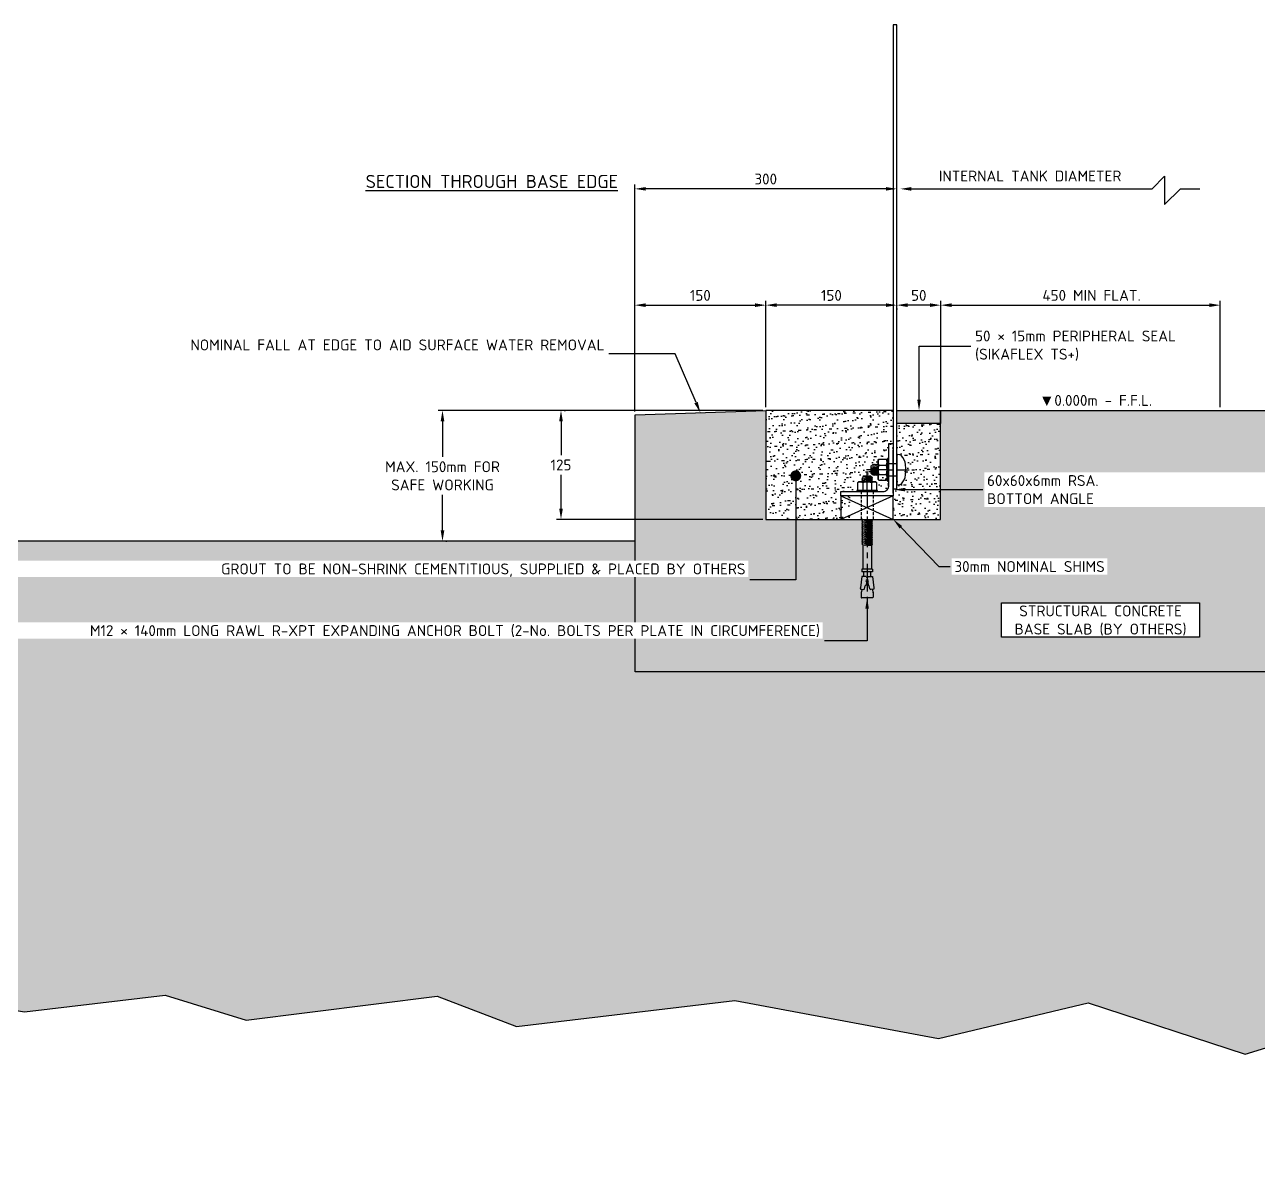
# Model space of a CAD drawing. Header units: millimetres. Extents: x -1425 to 254614, y -45665 to 8786.
# Drawn here: x 9543 to 10958, y -7571 to -6273 of the extents above; entities that cross this region are included whole.
import ezdxf
from ezdxf import colors
from ezdxf.entities.mleader import LeaderData, LeaderLine
from ezdxf.math import Vec2, Vec3

# ---------------------------------------------------------------- set-up
doc = ezdxf.new("R2010")
doc.units = ezdxf.units.MM
doc.header["$PDMODE"] = 4
for name, pattern in [('CENTER', [50.8, 31.75, -6.35, 6.35, -6.35]), ('CENTER2', [28.575, 19.05, -3.175, 3.175, -3.175]), ('HIDDEN', [0.375, 0.25, -0.125]), ('HIDDEN2', [4.7625, 3.175, -1.5875])]:
    doc.linetypes.add(name, pattern=pattern)
doc.layers.get('Defpoints').update_dxf_attribs({"color": 9})
for name, color, linetype in [('X 0001 M', 7, 'Continuous'), ('X 0059 M - Connection Bolt Main', 7, 'Continuous'), ('X 0360 M', 7, 'Continuous'), ('X 0377 M', 7, 'Continuous'), ('X 0378 M', 7, 'Continuous'), ('X 0516 M', 7, 'Continuous'), ('X 0952 M', 7, 'Continuous'), ('X 1001 M', 8, 'HIDDEN2'), ('X 1952 M', 8, 'HIDDEN'), ('X 2001 M', 1, 'CENTER2'), ('X 3001 D', 5, 'Continuous'), ('X 4001 T', 7, 'Continuous'), ('X 5001 H', 8, 'Continuous'), ('X 5360 H', 8, 'Continuous')]:
    doc.layers.add(name, color=color, linetype=linetype)
doc.layers.add('X 2951 M', color=7, linetype='CENTER', true_color=0xe60000)
doc.styles.add('BIT STD. 2.0', font='isocpeur.ttf', dxfattribs={"height": 2})
doc.styles.add('BIT STD. 2.5', font='isocpeur.ttf', dxfattribs={"height": 2.5})
doc.styles.add('BIT STD. 3.0', font='isocpeur.ttf', dxfattribs={"height": 3})
doc.dimstyles.new('BIT STD. 2.0', dxfattribs={"dimtxt": 2, "dimasz": 2, "dimexe": 1, "dimexo": 0.625, "dimgap": 1, "dimtad": 1, "dimdec": 0, "dimdsep": 46, "dimtxsty": 'BIT STD. 2.0', "dimcen": 0, "dimadec": 0, "dimazin": 0, "dimtfac": 1, "dimtdec": 0, "dimtmove": 0, "dimatfit": 3, "dimfxl": 1, "dimtfill": 1, "dimlwd": -1, "dimlwe": -1, "dimarcsym": 0})
doc.dimstyles.new('BIT STD. 2.5', dxfattribs={"dimtxt": 2.5, "dimasz": 2.5, "dimexe": 1, "dimexo": 0.75, "dimgap": 1, "dimtad": 1, "dimdec": 0, "dimdsep": 46, "dimtxsty": 'BIT STD. 2.5', "dimcen": 0, "dimadec": 0, "dimazin": 0, "dimtfac": 1, "dimtdec": 0, "dimtmove": 0, "dimatfit": 3, "dimfxl": 1, "dimtfill": 1, "dimlwd": -1, "dimlwe": -1, "dimarcsym": 0})
doc.dimstyles.new('BIT STD. 2.5.1', dxfattribs={"dimtxt": 2, "dimasz": 2.5, "dimexe": 1, "dimexo": 0.75, "dimgap": 1, "dimtad": 1, "dimtih": 1, "dimtoh": 1, "dimdec": 0, "dimdsep": 46, "dimtxsty": 'BIT STD. 2.5', "dimcen": 0, "dimadec": 0, "dimazin": 0, "dimtfac": 1, "dimtdec": 0, "dimtofl": 0, "dimtmove": 0, "dimatfit": 3, "dimfxl": 1, "dimtfill": 1, "dimlwd": -1, "dimlwe": -1, "dimarcsym": 0})

# ---------------------------------------------------------------- blocks, each defined once
blk = doc.blocks.new('*U535')
for p, q in [((65.5, 6.1), (78.4, 7.5)), ((65.5, 1), (65.5, 6.1)), ((66.5, 0.1), (66.5, -0.1)), ((69.4, 0.5), (69.4, -0.5)), ((71.4, 0.7), (75.5, 1.1)), ((79.5, 3.2), (76.2, 2.2)), ((79.4, 7.6), (79.9, 7.7)), ((79.9, 7.7), (80.3, 4.2)), ((80.1, 5.7), (83.8, 6.9)), ((65.5, -1), (65.5, -6.1)), ((65.5, -6.1), (78.4, -7.5)), ((71.4, -0.7), (75.5, -1.1)), ((79.5, -3.2), (76.2, -2.2)), ((79.4, -7.6), (79.9, -7.7)), ((79.9, -7.7), (80.3, -4.2)), ((80.1, -5.7), (83.8, -6.9))]:
    blk.add_line(p, q)
for centre, radius, start, end in [((65.5, 0), 1, 6.4608, 90), ((70.4, 0.5), 1, 6.4608, 180), ((76.5, 1.2), 1, 106.2476, 186.4608), ((78.9, 7.6), 0.5, 6.4608, 186.4608), ((79.3, 4.1), 1, 286.2476, 6.4608), ((84.2, 6), 1, 90, 108.4349), ((65.5, 0), 1, 270, 353.5392), ((70.4, -0.5), 1, 180, 353.5392), ((76.5, -1.2), 1, 173.5392, 253.7524), ((78.9, -7.6), 0.5, 173.5392, 353.5392), ((79.3, -4.1), 1, 353.5392, 73.7524), ((84.2, -6), 1, 251.5651, 270)]:
    blk.add_arc(centre, radius, start, end)
at = {"layer": 'X 0952 M'}
for p, q in [((-50, 4), (-49, 5)), ((-50, -4), (-50, 4)), ((-49, 5), (-48.1, 6)), ((-48.1, 6), (-47, 5)), ((-47, 5), (-46.1, 6)), ((-46.1, 6), (-45, 5)), ((-45, 5), (-44.1, 6)), ((-44.1, 6), (-43, 5)), ((-42, 5), (-34, 5)), ((0, 5), (0.9, 6)), ((0.9, 6), (2, 5)), ((2, 5), (2.9, 6)), ((2.9, 6), (4, 5)), ((4, 5), (4.9, 6)), ((4.9, 6), (6, 5)), ((6, 5), (6.9, 6)), ((6.9, 6), (8, 5)), ((8, 5), (8.9, 6)), ((8.9, 6), (10, 5)), ((10, 5), (10.9, 6)), ((10.9, 6), (12, 5)), ((12, 5), (12.9, 6)), ((12.9, 6), (14, 5)), ((14, 5), (14.9, 6)), ((14.9, 6), (16, 5)), ((16, 5), (16.9, 6)), ((16.9, 6), (18, 5)), ((18, 5), (18.9, 6)), ((18.9, 6), (20, 5)), ((20, 5), (20.9, 6)), ((20.9, 6), (22, 5)), ((22, 5), (22.9, 6)), ((22.9, 6), (24, 5)), ((24, 5), (24.9, 6)), ((24.9, 6), (26, 5)), ((26, 5), (26.9, 6)), ((26.9, 6), (28, 5)), ((28, 5), (28.9, 6)), ((28.9, 6), (30, 5)), ((30, 5), (57, 5)), ((57, 6), (60, 6)), ((57, 6), (57, -6)), ((60, 6), (60, -6)), ((60, 4), (65.5, 4)), ((84.2, 7), (89, 7)), ((90, 6), (90, -6)), ((-50, -4), (-49, -5)), ((-49, -5), (-48, -5)), ((-48, -5), (-46.9, -6)), ((-46.9, -6), (-46, -5)), ((-46, -5), (-44.9, -6)), ((-44.9, -6), (-44, -5)), ((-44, -5), (-43, -5.9)), ((-42, -5), (-34, -5)), ((0, -5.9), (0.1, -6)), ((0.1, -6), (1, -5)), ((1, -5), (2.1, -6)), ((2.1, -6), (3, -5)), ((3, -5), (4.1, -6)), ((4.1, -6), (5, -5)), ((5, -5), (6.1, -6)), ((6.1, -6), (7, -5)), ((7, -5), (8.1, -6)), ((8.1, -6), (9, -5)), ((9, -5), (10.1, -6)), ((10.1, -6), (11, -5)), ((11, -5), (12.1, -6)), ((12.1, -6), (13, -5)), ((13, -5), (14.1, -6)), ((14.1, -6), (15, -5)), ((15, -5), (16.1, -6)), ((16.1, -6), (17, -5)), ((17, -5), (18.1, -6)), ((18.1, -6), (19, -5)), ((19, -5), (20.1, -6)), ((20.1, -6), (21, -5)), ((21, -5), (22.1, -6)), ((22.1, -6), (23, -5)), ((23, -5), (24.1, -6)), ((24.1, -6), (25, -5)), ((25, -5), (26.1, -6)), ((26.1, -6), (27, -5)), ((27, -5), (28.1, -6)), ((28.1, -6), (29, -5)), ((29, -5), (57, -5)), ((57, -6), (60, -6)), ((60, -4), (65.5, -4)), ((84.2, -7), (89, -7))]:
    blk.add_line(p, q, dxfattribs=at)
for points in [[(-34, 11), (-42, 11), (-43, 10), (-43, -10), (-42, -11), (-34, -11), (-33, -10), (-33, 10)], [(-33, -12), (-32, -12), (-32, 12), (-33, 12)]]:
    blk.add_lwpolyline(points, close=True, dxfattribs=at)
for centre, radius, start, end in [((-36.8, 8), 5.98, 149.9148, 210.0852), ((-26.9, 0), 15.9, 161.68, 198.32), ((-39.2, 8), 5.98, 329.9148, 30.0852), ((-49.1, 0), 15.9, 341.68, 18.32), ((89, 6), 1, 0, 90), ((-36.8, -8), 5.98, 149.9148, 210.0852), ((-39.2, -8), 5.98, 329.9148, 30.0852), ((89, -6), 1, 270, 0)]:
    blk.add_arc(centre, radius, start, end, dxfattribs=at)
at = {"layer": 'X 1952 M'}
for p, q in [((-48, -5), (-49, 5)), ((-49, -5), (-49, 2.2)), ((-48.1, 6), (-46.9, -6)), ((-47, 5), (-46, -5)), ((-46, -5), (-47, 5)), ((-46.1, 6), (-44.9, -6)), ((-45, 5), (-44, -5)), ((-44, -5), (-45, 5)), ((-44.1, 6), (-43, -5)), ((1, -5), (0, 5)), ((0.9, 6), (2.1, -6)), ((3, -5), (2, 5)), ((2.9, 6), (4.1, -6)), ((5, -5), (4, 5)), ((4.9, 6), (6.1, -6)), ((7, -5), (6, 5)), ((6.9, 6), (8.1, -6)), ((9, -5), (8, 5)), ((9, -5), (8, 5)), ((8.9, 6), (10.1, -6)), ((11, -5), (10, 5)), ((10.9, 6), (12.1, -6)), ((13, -5), (12, 5)), ((12.9, 6), (14.1, -6)), ((15, -5), (14, 5)), ((14.9, 6), (16.1, -6)), ((17, -5), (16, 5)), ((16.9, 6), (18.1, -6)), ((19, -5), (18, 5)), ((18.9, 6), (20.1, -6)), ((21, -5), (20, 5)), ((20.9, 6), (22.1, -6)), ((23, -5), (22, 5)), ((22.9, 6), (24.1, -6)), ((25, -5), (24, 5)), ((24.9, 6), (26.1, -6)), ((27, -5), (26, 5)), ((26.9, 6), (28.1, -6)), ((29, -5), (28, 5)), ((28.9, 6), (30, -5)), ((30, 5), (30, -5)), ((0, -5), (0.1, -6))]:
    blk.add_line(p, q, dxfattribs=at)
at = {"layer": 'X 2951 M'}
for p, q in [((-32, 0), (-55, 0)), ((0, 0), (13, 0)), ((0, 0), (96.3, 0))]:
    blk.add_line(p, q, dxfattribs=at)
blk = doc.blocks.new('*U536')
at = {"layer": 'X 0952 M'}
for p, q in [((-29.2, 4.3), (-28.2, 5.4)), ((-29.2, -4.3), (-29.2, 4.3)), ((-28.2, 5.4), (-27.2, 6.5)), ((-27.2, 6.5), (-26, 5.4)), ((-26, 5.4), (-25, 6.5)), ((-25, 6.5), (-23.8, 5.4)), ((-23.8, 5.4), (-22.9, 6.5)), ((-22.9, 6.5), (-21.7, 5.4)), ((-20.6, 5.4), (-11.9, 5.4)), ((-29.2, -4.3), (-28.2, -5.4)), ((-28.2, -5.4), (-27.1, -5.4)), ((-27.1, -5.4), (-25.9, -6.5)), ((-25.9, -6.5), (-24.9, -5.4)), ((-24.9, -5.4), (-23.7, -6.5)), ((-23.7, -6.5), (-22.7, -5.4)), ((-22.7, -5.4), (-21.7, -6.4)), ((-20.6, -5.4), (-11.9, -5.4))]:
    blk.add_line(p, q, dxfattribs=at)
blk.add_lwpolyline([(1.1, 17.3, 0), (1.1, 17.3, 0.414214), (0, 16.2), (0, 0), (0, -16.2, 0.414214), (1.1, -17.3, 0), (1.1, -17.3), (3.6, -17, 0.165053), (5.3, -16.1, 0.167432), (10, -6, 0.026562), (10.3, 0, 0.026562), (10, 6, 0.167432), (5.3, 16.1, 0.165053), (3.6, 17)], format="xyb", close=True, dxfattribs=at)
for points in [[(-11.9, 11.9), (-20.6, 11.9), (-21.7, 10.8), (-21.7, -10.8), (-20.6, -11.9), (-11.9, -11.9), (-10.8, -10.8), (-10.8, 10.8)], [(-10.8, -13), (-9.7, -13), (-9.7, 13), (-10.8, 13)]]:
    blk.add_lwpolyline(points, close=True, dxfattribs=at)
for centre, radius, start, end in [((-15, 8.7), 6.48, 149.9148, 210.0852), ((-4.2, 0), 17.2, 161.68, 198.32), ((-17.5, 8.7), 6.48, 329.9148, 30.0852), ((-28.3, 0), 17.2, 341.68, 18.32), ((-15, -8.7), 6.48, 149.9148, 210.0852), ((-17.5, -8.7), 6.48, 329.9148, 30.0852)]:
    blk.add_arc(centre, radius, start, end, dxfattribs=at)
at = {"layer": 'X 1952 M'}
for p, q in [((-27.1, -5.4), (-28.2, 5.4)), ((-28.2, -5.4), (-28.2, 2.4)), ((-27.2, 6.5), (-25.9, -6.5)), ((-26, 5.4), (-24.9, -5.4)), ((-24.9, -5.4), (-26, 5.4)), ((-25, 6.5), (-23.7, -6.5)), ((-23.8, 5.4), (-22.7, -5.4)), ((-22.7, -5.4), (-23.8, 5.4)), ((-22.9, 6.5), (-21.7, -5.4))]:
    blk.add_line(p, q, dxfattribs=at)
at = {"layer": 'X 2951 M'}
for p, q in [((-9.7, 0), (-34.7, 0)), ((0, 0), (14.1, 0))]:
    blk.add_line(p, q, dxfattribs=at)
blk = doc.blocks.new('*D553')
at = {"layer": 'Defpoints', "color": 0, "transparency": 16777216}
for p in [(10543.1, -6594.3), (10543.1, -6594.3), (10593.5, -6715.1)]:
    blk.add_point(p, dxfattribs=at)
at = {"layer": 'X 3001 D', "color": 0, "transparency": 16777216}
for p, q in [((10593.5, -6711.3), (10593.5, -6589.3)), ((10543.1, -6598.1), (10543.1, -6599.3)), ((10581, -6594.3), (10555.6, -6594.3))]:
    blk.add_line(p, q, dxfattribs=at)
for points in [[(10555.6, -6592.2), (10555.6, -6596.4), (10543.1, -6594.3)], [(10581, -6592.2), (10581, -6596.4), (10593.5, -6594.3)]]:
    blk.add_solid(points, dxfattribs=at)
at = {"layer": 'X 3001 D', "color": 0, "transparency": 16777216, "insert": (10568.3, -6583.1), "char_height": 12.5, "attachment_point": 5, "style": 'BIT STD. 2.5', "bg_fill": 3, "box_fill_scale": 1.1, "bg_fill_color": 256, "bg_fill_true_color": 13158600, "bg_fill_transparency": 0}
blk.add_mtext('50', dxfattribs=at)
blk = doc.blocks.new('*D546')
at = {"layer": 'Defpoints', "color": 0, "transparency": 16777216}
for p in [(10393, -6594.3), (10543.1, -6594.3), (10393, -6715.1)]:
    blk.add_point(p, dxfattribs=at)
at = {"layer": 'X 3001 D', "color": 0, "transparency": 16777216}
for p, q in [((10393, -6711.3), (10393, -6589.3)), ((10543.1, -6590.6), (10543.1, -6589.3)), ((10530.6, -6594.3), (10405.5, -6594.3))]:
    blk.add_line(p, q, dxfattribs=at)
for points in [[(10405.5, -6592.2), (10405.5, -6596.4), (10393, -6594.3)], [(10530.6, -6592.2), (10530.6, -6596.4), (10543.1, -6594.3)]]:
    blk.add_solid(points, dxfattribs=at)
at = {"layer": 'X 3001 D', "color": 0, "transparency": 16777216, "insert": (10468.1, -6583.1), "char_height": 12.5, "attachment_point": 5, "style": 'BIT STD. 2.5', "bg_fill": 3, "box_fill_scale": 1.1, "bg_fill_color": 256, "bg_fill_true_color": 13158600, "bg_fill_transparency": 0}
blk.add_mtext('150', dxfattribs=at)
blk = doc.blocks.new('*D547')
at = {"layer": 'Defpoints', "color": 0, "transparency": 16777216}
for p in [(10393, -6594.3), (10242.6, -6720.1), (10393, -6715.1)]:
    blk.add_point(p, dxfattribs=at)
at = {"layer": 'X 3001 D', "color": 0, "transparency": 16777216}
for p, q in [((10242.6, -6716.3), (10242.6, -6589.3)), ((10393, -6711.3), (10393, -6589.3)), ((10255.1, -6594.3), (10380.5, -6594.3))]:
    blk.add_line(p, q, dxfattribs=at)
for points in [[(10255.1, -6592.2), (10255.1, -6596.4), (10242.6, -6594.3)], [(10380.5, -6592.2), (10380.5, -6596.4), (10393, -6594.3)]]:
    blk.add_solid(points, dxfattribs=at)
at = {"layer": 'X 3001 D', "color": 0, "transparency": 16777216, "insert": (10317.8, -6583.1), "char_height": 12.5, "attachment_point": 5, "style": 'BIT STD. 2.5', "bg_fill": 3, "box_fill_scale": 1.1, "bg_fill_color": 256, "bg_fill_true_color": 13158600, "bg_fill_transparency": 0}
blk.add_mtext('150', dxfattribs=at)
blk = doc.blocks.new('*D548')
at = {"layer": 'Defpoints', "color": 0, "transparency": 16777216}
for p in [(10242.6, -6460.9), (10543.1, -6460.9), (10242.6, -6720.1)]:
    blk.add_point(p, dxfattribs=at)
at = {"layer": 'X 3001 D', "color": 0, "transparency": 16777216}
for p, q in [((10242.6, -6716.3), (10242.6, -6455.9)), ((10530.6, -6460.9), (10255.1, -6460.9)), ((10543.1, -6457.1), (10543.1, -6455.9))]:
    blk.add_line(p, q, dxfattribs=at)
for points in [[(10255.1, -6458.8), (10255.1, -6462.9), (10242.6, -6460.9)], [(10530.6, -6458.8), (10530.6, -6462.9), (10543.1, -6460.9)]]:
    blk.add_solid(points, dxfattribs=at)
at = {"layer": 'X 3001 D', "color": 0, "transparency": 16777216, "insert": (10392.8, -6449.6), "char_height": 12.5, "attachment_point": 5, "style": 'BIT STD. 2.5', "bg_fill": 3, "box_fill_scale": 1.1, "bg_fill_color": 256, "bg_fill_true_color": 13158600, "bg_fill_transparency": 0}
blk.add_mtext('300', dxfattribs=at)
blk = doc.blocks.new('*D549')
at = {"layer": 'Defpoints', "color": 0, "transparency": 16777216}
for p in [(10022.1, -6715.1), (10393.1, -6715.1), (10022.1, -6865.1)]:
    blk.add_point(p, dxfattribs=at)
at = {"layer": 'X 3001 D', "color": 0, "transparency": 16777216}
for p, q in [((10389.3, -6715.1), (10017.1, -6715.1)), ((10022.1, -6727.6), (10022.1, -6768.4)), ((10022.1, -6852.6), (10022.1, -6811.8)), ((10025.9, -6865.1), (10027.1, -6865.1))]:
    blk.add_line(p, q, dxfattribs=at)
for points in [[(10020, -6727.6), (10024.2, -6727.6), (10022.1, -6715.1)], [(10020, -6852.6), (10024.2, -6852.6), (10022.1, -6865.1)]]:
    blk.add_solid(points, dxfattribs=at)
at = {"layer": 'X 3001 D', "color": 0, "transparency": 16777216, "insert": (10022.1, -6790.1), "char_height": 12.5, "attachment_point": 5, "style": 'BIT STD. 2.5', "bg_fill": 3, "box_fill_scale": 1.1, "bg_fill_color": 256, "bg_fill_true_color": 13158600, "bg_fill_transparency": 0}
blk.add_mtext('MAX. 150mm FOR \\PSAFE WORKING', dxfattribs=at)
blk = doc.blocks.new('*D550')
at = {"layer": 'Defpoints', "color": 0, "transparency": 16777216}
for p in [(10158, -6715.1), (10158, -6715.1), (10393.1, -6840.1)]:
    blk.add_point(p, dxfattribs=at)
at = {"layer": 'X 3001 D', "color": 0, "transparency": 16777216}
for p, q in [((10161.8, -6715.1), (10163, -6715.1)), ((10158, -6727.6), (10158, -6766.3)), ((10158, -6827.6), (10158, -6788.8)), ((10389.3, -6840.1), (10153, -6840.1))]:
    blk.add_line(p, q, dxfattribs=at)
for points in [[(10155.9, -6727.6), (10160.1, -6727.6), (10158, -6715.1)], [(10155.9, -6827.6), (10160.1, -6827.6), (10158, -6840.1)]]:
    blk.add_solid(points, dxfattribs=at)
at = {"layer": 'X 3001 D', "color": 0, "transparency": 16777216, "insert": (10158, -6777.6), "char_height": 12.5, "attachment_point": 5, "style": 'BIT STD. 2.5', "bg_fill": 3, "box_fill_scale": 1.1, "bg_fill_color": 256, "bg_fill_true_color": 13158600, "bg_fill_transparency": 0}
blk.add_mtext('125', dxfattribs=at)
blk = doc.blocks.new('*D551')
at = {"layer": 'Defpoints', "color": 0, "transparency": 16777216}
for p in [(10914.1, -6594.3), (10593.5, -6715.1), (10914.1, -6715.1)]:
    blk.add_point(p, dxfattribs=at)
at = {"layer": 'X 3001 D', "color": 0, "transparency": 16777216}
for p, q in [((10593.5, -6711.3), (10593.5, -6589.3)), ((10914.1, -6711.3), (10914.1, -6589.3)), ((10606, -6594.3), (10901.6, -6594.3))]:
    blk.add_line(p, q, dxfattribs=at)
for points in [[(10606, -6592.2), (10606, -6596.4), (10593.5, -6594.3)], [(10901.6, -6592.2), (10901.6, -6596.4), (10914.1, -6594.3)]]:
    blk.add_solid(points, dxfattribs=at)
at = {"layer": 'X 3001 D', "color": 0, "transparency": 16777216, "insert": (10766.5, -6583.1), "char_height": 12.5, "attachment_point": 5, "style": 'BIT STD. 2.5', "bg_fill": 3, "box_fill_scale": 1.1, "bg_fill_color": 256, "bg_fill_true_color": 13158600, "bg_fill_transparency": 0}
blk.add_mtext('450 MIN FLAT.', dxfattribs=at)
blk = doc.blocks.new('*U534')
for points in [[(-60, 27), (0, 0)], [(0, 27), (-60, 0)]]:
    blk.add_lwpolyline(points)
at = {"layer": 'X 0377 M'}
blk.add_lwpolyline([(0, 27), (-60, 27), (-60, 0), (0, 0)], close=True, dxfattribs=at)
at = {"layer": 'X 0516 M'}
blk.add_lwpolyline([(-60, 27), (-60, 32), (-12, 32, 0.414214), (-5, 39), (-5, 87), (0, 87), (0, 27), (-60, 27)], format="xyb", dxfattribs=at)
at = {"layer": 'X 1001 M'}
for p, q in [((-5, 64), (0, 64)), ((-5, 50), (0, 50)), ((-37, 32), (-37, 27)), ((-23, 32), (-23, 27))]:
    blk.add_line(p, q, dxfattribs=at)
at = {"layer": 'X 2001 M'}
for p, q in [((-5, 57), (0, 57)), ((-30, 32), (-30, 27))]:
    blk.add_line(p, q, dxfattribs=at)
blk = doc.blocks.new('*D552')
at = {"layer": 'Defpoints', "color": 0, "transparency": 16777216}
for p in [(10539.1, -6715.1), (10593.5, -6715.1)]:
    blk.add_point(p, dxfattribs=at)
at = {"layer": 'X 3001 D', "color": 0, "transparency": 16777216}
for p, q in [((10596.6, -6715.1), (10663.8, -6715.1)), ((10663.8, -6715.1), (10683.8, -6715.1)), ((10683.8, -6715.1), (10833.5, -6715.1))]:
    blk.add_line(p, q, dxfattribs=at)
at = {"layer": 'X 3001 D', "color": 0, "transparency": 16777216, "insert": (10771.2, -6703.7), "char_height": 12.5, "attachment_point": 5, "style": 'BIT STD. 2.5', "bg_fill": 3, "box_fill_scale": 1.1, "bg_fill_color": 256, "bg_fill_true_color": 13158600, "bg_fill_transparency": 0}
blk.add_mtext('{\\fArial|b0|i0|c0|p34;▼}0.000m - F.F.L.', dxfattribs=at)
at = {"layer": 'Defpoints', "color": 0, "transparency": 16777216}
blk.add_point((10703.8, -6715.1), dxfattribs=at)
blk = doc.blocks.new('_Dot')
at = {"color": 0, "linetype": 'ByBlock', "lineweight": -2}
blk.add_line((-0.5, 0), (-1, 0), dxfattribs=at)
at = {"color": 0, "linetype": 'ByBlock', "const_width": 0.5}
blk.add_lwpolyline([(-0.25, 0, 1), (0.25, 0, 1)], format="xyb", close=True, dxfattribs=at)

msp = doc.modelspace()

# ---------------------------------------------------------------- hatches: boundary and pattern name
at = {"layer": 'X 5001 H'}
h = msp.add_hatch(dxfattribs=at)
h.set_pattern_fill('EARTH', color=256, scale=15, angle=45)
h.set_pattern_definition([(45, (-15926.98, -5546.36), (0, 134.70384), [95.25, -95.25]), (45, (-15952.24, -5521.11), (0, 134.70384), [95.25, -95.25]), (45, (-15977.49, -5495.85), (0, 134.70384), [95.25, -95.25]), (135, (-15977.49, -5479.01), (-134.70384, 0), [95.25, -95.25]), (135, (-15952.24, -5453.75), (-134.70384, 0), [95.25, -95.25]), (135, (-15926.98, -5428.5), (-134.70384, 0), [95.25, -95.25])])
h.paths.add_polyline_path([(8919.2622, -6865.0975), (8919.2622, -6913.3), (8974.591, -6990.2826), (8974.591, -7063.6331), (9035.2122, -7130.5195), (9035.2122, -7217.6913), (9093.2776, -7268.1507), (9142.7676, -7338.7934), (9225.5875, -7386.2251), (9285.8563, -7400.9523), (9384.6636, -7379.296), (9542.7549, -7404.774), (9704.0115, -7385.8583), (9797.0781, -7414.4709), (10015.9379, -7386.88), (10106.9591, -7421.624), (10357.5225, -7391.9895), (10591.0145, -7435.4937), (10762.7576, -7394.6355), (10942.6794, -7453.4713), (11171.67, -7383.1951), (11335.2353, -7427.322), (11441.1385, -7401.9922), (11588.8699, -7445.0458), (11702.7458, -7445.0458), (11819.968, -7480.91), (11972.8289, -7480.91), (12033.3577, -7517.8131), (12280.0628, -7570.6902), (12404.4409, -7570.6902), (12556.308, -7539.1219), (12712.1308, -7570.2613), (12870.3375, -7570.2613), (12964.1475, -7550.9409), (13070.3527, -7550.9409), (13212.6532, -7526.4121), (13285.9845, -7526.4121), (13402.6476, -7496.4374), (13464.3125, -7496.4374), (13567.6426, -7459.8016), (13712.6384, -7459.8016), (13747.6373, -7433.1571), (13977.6306, -7433.1571), (14069.2944, -7381.5339), (14251.6533, -7381.5339), (14333.3175, -7348.1818), (14446.6477, -7383.1526), (14589.9768, -7339.8556), (14694.9736, -7369.8303), (14918.7651, -7333.1603), (15048.7612, -7371.4615), (15157.0914, -7334.8254), (15457.0826, -7374.7919), (15603.7451, -7339.8212), (15850.4043, -7373.1266), (16102.0635, -7334.8254), (16274.0049, -7369.6978), (16520.9133, -7326.3591), (16649.2427, -7269.7398), (16680.9088, -7203.129), (16745.9066, -7153.1709), (16763.6178, -7101.0282), (16802.2745, -7053.774), (16802.2745, -7002.2719), (16833.2078, -6962.4141), (16841.8438, -6922.556), (16845.9028, -6865.0975), (15522.0825, -6865.0975), (15522.0825, -7015.0975), (16522.0825, -7015.0975), (16522.0825, -7090.0975), (14164.7697, -7090.0975), (12882.5825, -7202.2744), (11600.3953, -7090.0975), (11571.3455, -7090.0975), (11571.3455, -7015.0975), (10243.0825, -7015.0975), (10243.0825, -6865.0975)])
at = {"layer": 'X 5360 H'}
h = msp.add_hatch(dxfattribs=at)
h.set_pattern_fill('AR-CONC', color=256, scale=0.5)
h.set_pattern_definition([(50, (-21263.33, -24116.38), (91.09233, -7.96954), [9.525, -104.775]), (355, (-21263.33, -24116.38), (-17.6217, 95.52842), [7.62, -83.8203]), (100.45144, (-21255.74, -24117.045), (73.47062, 87.55888), [8.095, -89.04512]), (46.1842, (-21263.33, -24090.98), (135.53952, -21.02116), [14.2875, -157.1625]), (96.63556, (-21252.03, -24092.73), (118.70207, 123.71306), [12.1425, -133.5678]), (351.18415, (-21263.33, -24090.98), (118.70207, 123.71306), [11.43, -125.72987]), (21, (-21250.63, -24097.33), (75.8072, -51.1326), [9.525, -104.775]), (326, (-21250.63, -24097.33), (30.90101, 92.09398), [7.62, -83.82]), (71.45144, (-21244.31, -24101.59), (106.70821, 40.96138), [8.095, -89.04497]), (37.5, (-21263.327, -24116.38), (1.544302, 42.27752), [0, -82.804, 0, -85.09, 0, -84.1375]), (7.5, (-21263.327, -24116.38), (33.40983, 50.090287), [0, -48.514, 0, -80.899, 0, -32.0675]), (327.5, (-21291.648, -24116.38), (67.795298, -2.864372), [0, -31.75, 0, -99.06, 0, -131.445]), (317.5, (-21304.35, -24116.38), (74.06459, 12.713246), [0, -41.275, 0, -65.786, 0, -93.345])])
h.paths.add_polyline_path([(11603.6699, -7015.0975), (10243.0825, -7015.0975), (10243.0825, -6720.0975), (10393.0825, -6715.0975), (10393.0825, -6840.0975), (10593.0825, -6840.0975), (10593.0825, -6715.0975), (11043.0825, -6715.0975), (12882.5825, -6876.0329), (14722.0825, -6715.0975), (15172.0825, -6715.0975), (15172.0825, -6840.0975), (15372.0825, -6840.0975), (15372.0825, -6715.0975), (15522.0825, -6720.0975), (15522.0825, -7015.0975), (14161.4951, -7015.0975), (12882.5825, -7126.9879)])
h = msp.add_hatch(dxfattribs=at)
h.set_pattern_fill('AR-SAND', color=256, scale=0.25, angle=45)
h.set_pattern_definition([(82.5, (-24701.277, -22632.52), (-8.9345337, 8.3688372), [0, -9.652, 0, -10.795, 0, -10.31875]), (52.5, (-24701.277, -22632.52), (-4.725273, 20.618321), [0, -5.207, 0, -8.6995, 0, -3.33375]), (12.5, (-24706.8, -22638.042), (13.9574956, 14.0083078), [0, -3.175, 0, -11.43, 0, -14.9225]), (2.5, (-24706.8, -22638.042), (9.557028, 17.4387695), [0, -1.5875, 0, -7.493, 0, -8.5725])])
h.paths.add_polyline_path([(10393.0444, -6715.0975), (10393.0444, -6840.0975), (10489.0825, -6840.0975), (10489.0825, -6813.0975), (10489.0825, -6808.0975), (10497.0825, -6808.0975), (10497.0825, -6807.0975), (10498.0825, -6807.0975), (10498.0825, -6797.0975), (10503.1734, -6797.0975), (10504.0825, -6796.0975), (10503.0825, -6795.1975), (10504.0825, -6794.0975), (10503.0825, -6793.1975), (10504.0825, -6792.0975), (10504.0825, -6790.0975), (10513.0825, -6790.0975), (10514.0825, -6791.0975), (10515.0825, -6791.9975), (10514.0825, -6793.0975), (10515.0825, -6793.9975), (10514.0825, -6795.0975), (10516.3047, -6797.0975), (10520.0825, -6797.0975), (10520.0825, -6807.0975), (10521.0825, -6807.0975), (10527.0825, -6808.0975, 0.414213562), (10534.0825, -6801.0975), (10534.0825, -6792.0975), (10533.0825, -6792.0975), (10533.0825, -6791.0975), (10523.0825, -6791.0975), (10523.0825, -6786.0066), (10522.0825, -6785.0975), (10521.1825, -6786.0975), (10520.0825, -6785.0975), (10519.1825, -6786.0975), (10518.0825, -6785.0975), (10516.0825, -6785.0975), (10516.0825, -6776.0975), (10517.0825, -6775.0975), (10517.9825, -6774.0975), (10519.0825, -6775.0975), (10519.9825, -6774.0975), (10521.0825, -6775.0975), (10523.0825, -6772.8753), (10523.0825, -6769.0975), (10533.0825, -6769.0975), (10533.0825, -6768.0975), (10534.0825, -6763.0975), (10539.0825, -6763.0975), (10539.0825, -6760.0975), (10539.0825, -6715.0975)])
h.paths.add_polyline_path([(10547.2646, -6795.6353), (10543.0825, -6796.2428), (10543.0825, -6805.0975), (10539.0825, -6805.0975), (10539.0825, -6810.0975), (10539.0825, -6813.0975), (10539.0825, -6840.0975), (10593.0825, -6840.0975), (10593.0825, -6730.0975), (10543.0825, -6730.0975), (10543.0825, -6763.9523), (10547.2646, -6764.5598, -0.186692203), (10552.3675, -6774.8105, -0.025352791), (10552.6193, -6780.0975, -0.025352791), (10552.3675, -6785.3846, -0.186692203)])

# ---------------------------------------------------------------- linework, layer by layer
msp.add_lwpolyline([(11603.6699, -7015.0975), (10243.0825, -7015.0975), (10243.0825, -6720.0975), (10393.0825, -6715.0975), (10393.0825, -6840.0975), (10593.0825, -6840.0975), (10593.0825, -6715.0975), (11043.0825, -6715.0975), (12882.5825, -6876.0329), (14722.0825, -6715.0975), (15172.0825, -6715.0975), (15172.0825, -6840.0975), (15372.0825, -6840.0975), (15372.0825, -6715.0975), (15522.0825, -6720.0975), (15522.0825, -7015.0975), (14161.4951, -7015.0975), (12882.5825, -7126.9879)], close=True)
msp.add_lwpolyline([(10539.0825, -6810.0975), (10539.0825, -6760.0975), (10539.0825, -6785.0975)])
at = {"layer": 'X 0001 M'}
msp.add_lwpolyline([(10543.0825, -6805.0975), (10543.0825, -6272.5529), (10539.0825, -6272.5529), (10539.0825, -6805.0975)], close=True, dxfattribs=at)
at = {"layer": 'X 0360 M'}
msp.add_line((10539.0825, -6715.0975), (10393.0444, -6715.0975), dxfattribs=at)
at = {"layer": 'X 0378 M'}
msp.add_lwpolyline([(10543.0825, -6715.0975), (10593.0825, -6715.0975), (10593.0825, -6730.0975), (10543.0825, -6730.0975)], close=True, dxfattribs=at)
at = {"layer": 'X 0378 M', "color": 8}
msp.add_solid([(10543.0825, -6715.0975), (10543.0825, -6730.0975), (10593.0825, -6715.0975), (10593.0825, -6730.0975)], dxfattribs=at)
at = {"layer": 'X 1001 M', "ltscale": 0.25}
for p, q in [((10534.0825, -6776.0975), (10543.0825, -6776.0975)), ((10534.0825, -6790.0975), (10543.0825, -6790.0975))]:
    msp.add_line(p, q, dxfattribs=at)
at = {"layer": 'X 1001 M'}
for p, q in [((10502.0825, -6808.0975), (10502.0825, -6840.0975)), ((10516.0825, -6808.0975), (10516.0825, -6840.0975))]:
    msp.add_line(p, q, dxfattribs=at)
at = {"layer": 'X 2001 M'}
msp.add_line((10509.0825, -6808.0975), (10509.0825, -6840.0975), dxfattribs=at)
at = {"layer": 'X 3001 D', "color": 82}
msp.add_line((10243.0825, -6865.0975), (8919.2622, -6865.0975), dxfattribs=at)
at = {"layer": 'X 5001 H'}
for points in [[(8919.2622, -6865.0975), (8919.2622, -6913.3), (8974.591, -6990.2826), (8974.591, -7063.6331), (9035.2122, -7130.5195), (9035.2122, -7217.6913), (9093.2776, -7268.1507), (9142.7676, -7338.7934), (9225.5875, -7386.2251), (9285.8563, -7400.9523), (9384.6636, -7379.296), (9542.7549, -7404.774), (9704.0115, -7385.8583), (9797.0781, -7414.4709), (10015.9379, -7386.88), (10106.9591, -7421.624), (10357.5225, -7391.9895), (10591.0145, -7435.4937), (10762.7576, -7394.6355), (10942.6794, -7453.4713), (11171.67, -7383.1951)], [(12882.5825, -7202.2744), (11600.3953, -7090.0975), (11571.3455, -7090.0975), (11571.3455, -7015.0975), (10243.0825, -7015.0975), (10243.0825, -6865.0975), (8919.2622, -6865.0975)]]:
    msp.add_lwpolyline(points, dxfattribs=at)

# ---------------------------------------------------------------- block references
at = {"layer": 'X 0059 M - Connection Bolt Main'}
msp.add_blockref('*U536', (10543.0825, -6783.0975), dxfattribs=at)
at = {"layer": 'X 0059 M - Connection Bolt Main', "rotation": 270}
msp.add_blockref('*U535', (10509.0825, -6840.0975), dxfattribs=at)

# ---------------------------------------------------------------- texts
at = {"layer": 'X 4001 T', "insert": (9933.9393, -6444.897), "char_height": 15, "attachment_point": 1, "style": 'BIT STD. 3.0', "bg_fill": 3, "box_fill_scale": 1.5, "bg_fill_color": 256, "bg_fill_transparency": 0}
msp.add_mtext_dynamic_manual_height_columns('{\\LSECTION THROUGH BASE EDGE}', width=293.583866, gutter_width=50, heights=[0], dxfattribs=at)
at = {"layer": 'X 4001 T', "color": 0, "insert": (10591.2977, -6439.9225), "char_height": 12.5, "attachment_point": 1, "style": 'BIT STD. 2.5'}
msp.add_mtext_dynamic_manual_height_columns('INTERNAL TANK DIAMETER', width=287.199259, gutter_width=50, heights=[0], dxfattribs=at)

# ---------------------------------------------------------------- next in the draw order: texts
at = {"layer": 'X 4001 T', "insert": (10776.7693, -6956.0732), "char_height": 12.5, "attachment_point": 5, "style": 'BIT STD. 2.5', "bg_fill": 19, "box_fill_scale": 1.25, "bg_fill_color": 256, "bg_fill_transparency": 0}
msp.add_mtext_dynamic_manual_height_columns('STRUCTURAL CONCRETE BASE SLAB (BY OTHERS)', width=220.696088, gutter_width=50, heights=[45.9411], dxfattribs=at)

# ---------------------------------------------------------------- next in the draw order: dimensions: what is measured, and where the dimension line sits
at = {"layer": 'X 3001 D'}
dim = msp.add_linear_dim(base=(10543.0825, -6594.313), p1=(10593.4996, -6715.0754), p2=(10543.0825, -6594.313), dimstyle='BIT STD. 2.5', dxfattribs=at)
dim.commit()
dim.dimension.update_dxf_attribs({"geometry": '*D553', "text_midpoint": (10568.2911, -6583.063)})

# ---------------------------------------------------------------- next in the draw order: leaders
at = {"layer": 'X 4001 T', "color": 0}
ml = msp.add_multileader_mtext('Standard', dxfattribs=at)
ml.set_content('60x60x6mm RSA.\\PBOTTOM ANGLE', style='BIT STD. 2.5')
ml.set_leader_properties(color=150)
ml.build(insert=Vec2(0, 0))
ml.multileader.update_dxf_attribs({"text_left_attachment_type": 2, "text_right_attachment_type": 2, "dogleg_length": 3, "arrow_head_size": 12.5, "scale": 5})
ctx = ml.context
ctx.base_point, ctx.scale, ctx.char_height, ctx.arrow_head_size, ctx.landing_gap_size, ctx.plane_origin = Vec3(10641.6261, -6805.9125), 5, 12.5, 12.5, 5, Vec3(10540.0825, -6725.9125)
ctx.left_attachment, ctx.right_attachment = 2, 2
notes = []
notes.append((ctx, [(0, (1, 1, 0), (10608.7135, -6805.9125), (1, 0), 32.9126, [(0, [(10540.0825, -6805.9125), (10608.7135, -6805.9125), (10608.7135, -6805.9125)], 0, [])])]))
ctx.mtext.insert, ctx.mtext.width, ctx.mtext.flow_direction = Vec3(10646.6261, -6789.2411), 190.003299, 5
ctx.mtext.has_bg_fill, ctx.mtext.bg_color, ctx.mtext.bg_scale_factor, ctx.mtext.bg_transparency, ctx.mtext.use_window_bg_color = 1, -1073741824, 1.25, 0, 1
ml = msp.add_multileader_mtext('Standard', dxfattribs=at)
ml.set_content('{\\C256; M12 × 140mm LONG RAWL R-XPT EXPANDING} ANCHOR BOLT (2-No. BOLTS PER PLATE IN CIRCUMFERENCE)', style='BIT STD. 2.5')
ml.set_leader_properties(color=150)
ml.build(insert=Vec2(0, 0))
ml.multileader.update_dxf_attribs({"text_left_attachment_type": 2, "text_right_attachment_type": 2, "dogleg_length": 3, "arrow_head_size": 12.5, "scale": 5})
ctx = ml.context
ctx.base_point, ctx.scale, ctx.char_height, ctx.arrow_head_size, ctx.landing_gap_size, ctx.plane_origin = Vec3(9985.016, -6979.2848), 5, 12.5, 12.5, 5, Vec3(10509.0825, -6892.0138)
ctx.left_attachment, ctx.right_attachment, ctx.text_align_type = 2, 2, 2
notes.append((ctx, [(0, (1, 1, 0), (10509.0825, -6979.2848), (-1, 0), 49.0665, [(0, [(10509.0825, -6930.0975), (10509.0825, -6979.2848)], 0, [])])]))
ctx.mtext.insert, ctx.mtext.width, ctx.mtext.alignment, ctx.mtext.flow_direction = Vec3(10455.016, -6961.3682), 464.756058, 3, 5
ctx.mtext.has_bg_fill, ctx.mtext.bg_color, ctx.mtext.bg_scale_factor, ctx.mtext.bg_transparency, ctx.mtext.use_window_bg_color = 1, -1073741824, 1.25, 0, 1
for ctx, leaders in notes:
    for number, flags, end, landing, length, lines in leaders:
        leader = LeaderData()
        leader.index, (leader.has_last_leader_line, leader.has_dogleg_vector, leader.attachment_direction) = number, flags
        leader.last_leader_point, leader.dogleg_vector, leader.dogleg_length = Vec3(end), Vec3(landing), length
        for number, points, colour, breaks in lines:
            line = LeaderLine()
            line.index, line.vertices, line.color, line.breaks = number, Vec3.list(points), colors.encode_raw_color(colour), breaks
            leader.lines.append(line)
        ctx.leaders.append(leader)

# ---------------------------------------------------------------- next in the draw order: dimensions: what is measured, and where the dimension line sits
at = {"layer": 'X 3001 D'}
dim = msp.add_linear_dim(base=(10393.0444, -6594.313), p1=(10543.0825, -6594.313), p2=(10393.0444, -6715.0754), dimstyle='BIT STD. 2.5', dxfattribs=at)
dim.commit()
dim.dimension.update_dxf_attribs({"geometry": '*D546', "text_midpoint": (10468.0635, -6583.063)})

# ---------------------------------------------------------------- next in the draw order: leaders
at = {"layer": 'X 4001 T', "color": 0}
ml = msp.add_multileader_mtext('Standard', dxfattribs=at)
ml.set_content('50 × 15mm PERIPHERAL SEAL\\P(SIKAFLEX TS+)', style='BIT STD. 2.5')
ml.set_leader_properties(color=150)
ml.build(insert=Vec2(0, 0))
ml.multileader.update_dxf_attribs({"text_left_attachment_type": 2, "text_right_attachment_type": 2, "dogleg_length": 3, "arrow_head_size": 12.5, "scale": 5})
ctx = ml.context
ctx.base_point, ctx.scale, ctx.char_height, ctx.arrow_head_size, ctx.landing_gap_size, ctx.plane_origin = Vec3(10627.8713, -6641.3396), 5, 12.5, 12.5, 5, Vec3(10633.6016, -6640.0975)
ctx.left_attachment, ctx.right_attachment = 2, 2
notes = []
notes.append((ctx, [(0, (1, 1, 0), (10568.6016, -6641.3396), (1, 0), 59.2697, [(1, [(10568.6016, -6715.0975), (10568.6016, -6641.3396)], 0, [])])]))
ctx.mtext.insert, ctx.mtext.flow_direction = Vec3(10632.8713, -6623.4229), 5
ml = msp.add_multileader_mtext('Standard', dxfattribs=at)
ml.set_content('30mm NOMINAL SHIMS', style='BIT STD. 2.5')
ml.set_leader_properties(color=150)
ml.build(insert=Vec2(0, 0))
ml.multileader.update_dxf_attribs({"text_left_attachment_type": 2, "text_right_attachment_type": 2, "dogleg_length": 3, "arrow_head_size": 12.5, "scale": 5})
ctx = ml.context
ctx.base_point, ctx.scale, ctx.char_height, ctx.arrow_head_size, ctx.landing_gap_size, ctx.plane_origin = Vec3(10604.2181, -6894.1226), 5, 12.5, 12.5, 5, Vec3(10540.0825, -6741.1403)
ctx.left_attachment, ctx.right_attachment = 2, 2
notes.append((ctx, [(0, (1, 1, 0), (10591.4525, -6894.1226), (1, 0), 12.7656, [(0, [(10539.0825, -6840.0975), (10591.4525, -6894.1226), (10591.4525, -6894.1226)], 0, [])])]))
ctx.mtext.insert, ctx.mtext.flow_direction = Vec3(10609.2181, -6887.8679), 5
ctx.mtext.has_bg_fill, ctx.mtext.bg_color, ctx.mtext.bg_scale_factor, ctx.mtext.bg_transparency, ctx.mtext.use_window_bg_color = 1, -1073741824, 1.25, 0, 1
for ctx, leaders in notes:
    for number, flags, end, landing, length, lines in leaders:
        leader = LeaderData()
        leader.index, (leader.has_last_leader_line, leader.has_dogleg_vector, leader.attachment_direction) = number, flags
        leader.last_leader_point, leader.dogleg_vector, leader.dogleg_length = Vec3(end), Vec3(landing), length
        for number, points, colour, breaks in lines:
            line = LeaderLine()
            line.index, line.vertices, line.color, line.breaks = number, Vec3.list(points), colors.encode_raw_color(colour), breaks
            leader.lines.append(line)
        ctx.leaders.append(leader)

# ---------------------------------------------------------------- next in the draw order: block references
msp.add_blockref('*U534', (10539.0825, -6840.0975))

# ---------------------------------------------------------------- next in the draw order: dimensions: what is measured, and where the dimension line sits
at = {"layer": 'X 3001 D'}
dim = msp.add_linear_dim(base=(10914.1309, -6594.313), p1=(10593.4996, -6715.0754), p2=(10914.1309, -6715.0975), angle=180, text='450 MIN FLAT.', dimstyle='BIT STD. 2.5', dxfattribs=at)
dim.commit()
dim.dimension.update_dxf_attribs({"geometry": '*D551', "text_midpoint": (10766.526, -6594.313), "dimtype": 160})
dim = msp.add_linear_dim(base=(10393.0444, -6594.313), p1=(10242.5825, -6720.0975), p2=(10393.0444, -6715.0754), dimstyle='BIT STD. 2.5', dxfattribs=at)
dim.commit()
dim.dimension.update_dxf_attribs({"geometry": '*D547', "text_midpoint": (10317.8135, -6583.063)})

# ---------------------------------------------------------------- next in the draw order: dimensions: what is measured, and where the dimension line sits
dim = msp.add_linear_dim(base=(10242.5825, -6460.8564), p1=(10543.0825, -6460.8564), p2=(10242.5825, -6720.0975), angle=180, text='300', dimstyle='BIT STD. 2.5', dxfattribs=at)
dim.commit()
dim.dimension.update_dxf_attribs({"geometry": '*D548', "text_midpoint": (10392.8325, -6449.6064)})

# ---------------------------------------------------------------- next in the draw order: dimensions: what is measured, and where the dimension line sits
dim = msp.add_ordinate_dim(feature_location=(10593.4996, -6715.0754), offset=(110.3293, -0.0222), dtype=0, origin=(10539.0825, -6715.0975), text='<> - F.F.L.', dimstyle='BIT STD. 2.0', override={"dimdec": 3, "dimlfac": 0.001, "dimzin": 0, "dimpost": '{\\fArial|b0|i0|c0|p34;▼}<>m', "dimtxsty": 'BIT STD. 2.5'}, dxfattribs=at)
dim.commit()
dim.dimension.update_dxf_attribs({"geometry": '*D552', "text_midpoint": (10771.1746, -6703.7154)})

# ---------------------------------------------------------------- next in the draw order: leaders
ml = msp.add_multileader_mtext('Standard')
ml.set_content('', color=256, style='BIT STD. 2.5')
ml.set_leader_properties(color=150)
ml.build(insert=Vec2(0, 0))
ml.multileader.update_dxf_attribs({"text_left_attachment_type": 2, "text_right_attachment_type": 2, "dogleg_length": 3, "arrow_head_size": 12.5, "scale": 5})
ctx = ml.context
ctx.base_point, ctx.scale, ctx.char_height, ctx.arrow_head_size, ctx.landing_gap_size, ctx.plane_origin = Vec3(10890.5635, -6460.9259), 5, 12.5, 12.5, 5, Vec3(10550.0825, -6385.9259)
ctx.left_attachment, ctx.right_attachment = 2, 2
notes = []
notes.append((ctx, [(0, (1, 1, 0), (10875.5635, -6460.9259), (1, 0), 15, [(0, [(10547.0825, -6460.9259), (10835.8614, -6460.9259), (10850.2985, -6446.5068), (10850.2985, -6478.9498), (10868.3449, -6460.9259)], 0, [])])]))
ctx.mtext.insert, ctx.mtext.flow_direction = Vec3(10895.5635, -6454.6759), 5
at = {"layer": 'X 4001 T', "color": 0}
ml = msp.add_multileader_mtext('Standard', dxfattribs=at)
ml.set_content('{\\C256;NOMINAL FALL AT EDGE TO AID SURFACE WATER REMOVAL}', style='BIT STD. 2.5')
ml.set_leader_properties(color=150)
ml.build(insert=Vec2(0, 0))
ml.multileader.update_dxf_attribs({"text_left_attachment_type": 2, "text_right_attachment_type": 2, "dogleg_length": 3, "arrow_head_size": 12.5, "scale": 5})
ctx = ml.context
ctx.base_point, ctx.scale, ctx.char_height, ctx.arrow_head_size, ctx.landing_gap_size, ctx.plane_origin = Vec3(9961.6351, -6650.3222), 5, 12.5, 12.5, 5, Vec3(10374.8468, -6647.5975)
ctx.left_attachment, ctx.right_attachment, ctx.text_align_type = 2, 2, 2
notes.append((ctx, [(0, (1, 1, 0), (10288.7556, -6650.3222), (-1, 0), 75.8705, [(0, [(10317.8325, -6717.5975), (10288.7556, -6650.3222), (10288.7556, -6650.3222)], 0, [])])]))
ctx.mtext.insert, ctx.mtext.width, ctx.mtext.alignment, ctx.mtext.flow_direction = Vec3(10207.8851, -6633.6508), 242.625, 3, 5
for ctx, leaders in notes:
    for number, flags, end, landing, length, lines in leaders:
        leader = LeaderData()
        leader.index, (leader.has_last_leader_line, leader.has_dogleg_vector, leader.attachment_direction) = number, flags
        leader.last_leader_point, leader.dogleg_vector, leader.dogleg_length = Vec3(end), Vec3(landing), length
        for number, points, colour, breaks in lines:
            line = LeaderLine()
            line.index, line.vertices, line.color, line.breaks = number, Vec3.list(points), colors.encode_raw_color(colour), breaks
            leader.lines.append(line)
        ctx.leaders.append(leader)

# ---------------------------------------------------------------- next in the draw order: dimensions: what is measured, and where the dimension line sits
at = {"layer": 'X 3001 D'}
dim = msp.add_linear_dim(base=(10022.1192, -6715.0975), p1=(10022.1192, -6865.0975), p2=(10393.0825, -6715.0975), angle=90, text='MAX. 150mm FOR \\PSAFE WORKING', dimstyle='BIT STD. 2.5.1', dxfattribs=at)
dim.commit()
dim.dimension.update_dxf_attribs({"geometry": '*D549', "text_midpoint": (10022.1192, -6790.0975)})

# ---------------------------------------------------------------- next in the draw order: dimensions: what is measured, and where the dimension line sits
dim = msp.add_linear_dim(base=(10158.0149, -6715.0975), p1=(10393.0825, -6840.0975), p2=(10158.0149, -6715.0975), angle=90, dimstyle='BIT STD. 2.5.1', dxfattribs=at)
dim.commit()
dim.dimension.update_dxf_attribs({"geometry": '*D550', "text_midpoint": (10158.0149, -6777.5975)})

# ---------------------------------------------------------------- next in the draw order: leaders
at = {"layer": 'X 4001 T', "color": 0}
ml = msp.add_multileader_mtext('Standard', dxfattribs=at)
ml.set_content('\\pxsm1;{\\C256;GROUT TO BE NON-SHRINK CEMENTITIOUS, SUPPLIED & PLACED BY OTHERS}', style='BIT STD. 2.5')
ml.set_leader_properties(color=150)
ml.set_arrow_properties(name='DOT')
ml.build(insert=Vec2(0, 0))
ml.multileader.update_dxf_attribs({"text_left_attachment_type": 2, "text_right_attachment_type": 2, "dogleg_length": 3, "arrow_head_size": 12.5, "scale": 5})
ctx = ml.context
ctx.base_point, ctx.scale, ctx.char_height, ctx.arrow_head_size, ctx.landing_gap_size, ctx.plane_origin = Vec3(10046.477, -6909.3661), 5, 12.5, 12.5, 5, Vec3(10452.2217, -6730.918)
ctx.left_attachment, ctx.right_attachment, ctx.text_align_type = 2, 2, 2
notes = []
notes.append((ctx, [(0, (1, 1, 0), (10427.2217, -6909.3661), (-1, 0), 52.6196, [(0, [(10427.2217, -6790.0975), (10427.2217, -6909.3661)], 0, [])])]))
ctx.mtext.insert, ctx.mtext.width, ctx.mtext.defined_height, ctx.mtext.alignment, ctx.mtext.flow_direction = Vec3(10369.602, -6890.6161), 370.125, 29.7619, 3, 5
ctx.mtext.has_bg_fill, ctx.mtext.bg_color, ctx.mtext.bg_scale_factor, ctx.mtext.bg_transparency, ctx.mtext.use_window_bg_color = 1, -1073741824, 1.25, 0, 1
for ctx, leaders in notes:
    for number, flags, end, landing, length, lines in leaders:
        leader = LeaderData()
        leader.index, (leader.has_last_leader_line, leader.has_dogleg_vector, leader.attachment_direction) = number, flags
        leader.last_leader_point, leader.dogleg_vector, leader.dogleg_length = Vec3(end), Vec3(landing), length
        for number, points, colour, breaks in lines:
            line = LeaderLine()
            line.index, line.vertices, line.color, line.breaks = number, Vec3.list(points), colors.encode_raw_color(colour), breaks
            leader.lines.append(line)
        ctx.leaders.append(leader)

doc.saveas('drawing.dxf')
